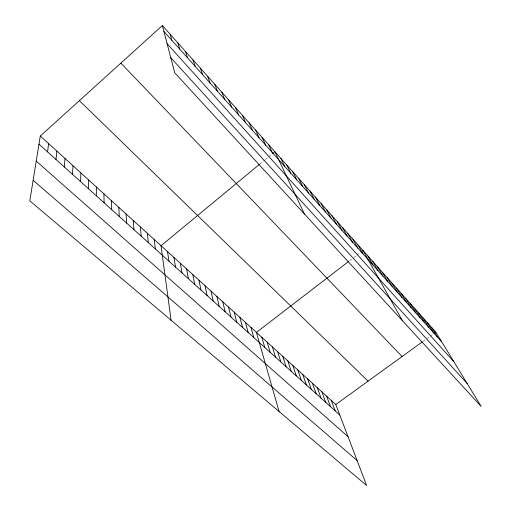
<?xml version="1.0" encoding="UTF-8"?>
<svg xmlns="http://www.w3.org/2000/svg" width="511" height="511" viewBox="0 0 511 511"><rect width="100%" height="100%" fill="white"/><g stroke="black" fill="none" stroke-linecap="round" stroke-linejoin="round"><path stroke-width="0.38" stroke-dasharray="2.56 1.92" d="M259.888 164.025L264.666 160.077M265.26 159.585L268.249 157.113M268.85 156.621L271.852 154.143M349.658 260.693L353.273 257.908M353.88 257.448L355.688 256.056M356.902 255.123L360.536 252.325M422.821 341.508L426.519 338.831M427.139 338.391L428.985 337.049M430.224 336.155L433.315 333.913"/><path stroke-width="0.77" d="M96.355 195.828L96.387 187M88.505 188.757L88.71 180.025M80.546 181.59L80.923 172.948M72.473 174.321L73.022 165.775M64.277 166.944L65.012 158.499M55.967 159.464L56.887 151.115M47.536 151.869L48.647 143.629M40.286 136.035L29.817 200.855L366.585 485.45L335.81 404.501L40.286 136.035L162.377 25.55L435.794 332.124L481.183 406.449L174.705 72.754L162.377 25.55M259.294 164.516L161.022 245.721L171.089 320.244M272.446 153.645L274.848 151.658L304.441 214.007M348.451 261.619L256.42 332.38L279.07 411.496M361.143 251.859L362.963 250.46L402.457 320.729M335.81 404.501L422.207 341.955M433.935 333.466L435.794 332.124M33.138 180.294L357.125 460.558M36.236 161.106L348.042 436.681M38.977 144.159L339.821 415.053M79.377 100.661L368.073 381.142M120.871 63.115L402.055 356.544M170.776 57.692L467.182 383.525M167.123 43.716L453.787 361.59M163.91 31.42L441.683 341.776M431.61 327.436L437.467 337.062M427.388 322.697L433.2 332.291M423.114 317.906L428.882 327.468M418.796 313.064L424.52 322.594M414.427 308.165L420.106 317.663M410.007 303.215L415.641 312.675M405.542 298.207L411.125 307.635M401.026 293.142L406.558 302.531M396.459 288.019L401.94 297.37M391.841 282.839L397.264 292.145M387.166 277.601L392.537 286.863M382.439 272.299L387.753 281.516M377.655 266.934L382.911 276.106M372.813 261.511L378.012 270.632M367.914 256.017L373.049 265.094M357.949 244.839L362.957 253.807M352.871 239.148L357.815 248.065M347.742 233.393L352.609 242.246M342.542 227.561L347.339 236.363M337.279 221.665L342 230.404M331.952 215.693L336.602 224.367M326.561 209.644L331.128 218.254M321.1 203.525L325.59 212.065M315.574 197.329L319.975 205.792M309.979 191.05L314.297 199.443M304.307 184.695L308.535 193.011M298.565 178.256L302.704 186.496M292.752 171.734L296.795 179.891M286.863 165.13L290.81 173.203M280.897 158.442L284.742 166.426M268.537 144.581L272.178 152.387M262.137 137.408L265.663 145.111M255.653 130.139L259.064 137.734M249.074 122.761L252.364 130.254M242.406 115.282L245.574 122.666M235.641 107.7L238.688 114.969M228.781 100.009L231.694 107.157M221.825 92.21L224.604 99.236M214.767 84.296L217.411 91.194M331.237 400.349L335.197 410.889M326.618 396.153L330.521 406.679M207.613 76.267L210.104 83.038M321.956 391.918L325.794 402.425M317.235 387.632L321.017 398.12M312.47 383.301L316.188 393.77M200.344 68.123L202.695 74.753M307.648 378.919L311.301 389.376M302.78 374.493L306.364 384.93M192.979 59.857L195.17 66.347M297.849 370.021L301.375 380.433M292.873 365.499L296.329 375.892M287.84 360.926L291.219 371.293M185.499 51.47L187.531 57.813M282.749 356.301L286.058 366.643M277.601 351.619L280.839 361.941M272.395 346.892L275.557 357.189M177.905 42.962L179.783 49.152M267.132 342.108L270.21 352.379M261.804 337.273L264.807 347.512M170.201 34.32L171.907 40.356M250.971 327.43L253.814 337.605M245.465 322.428L248.212 332.565M239.889 317.363L242.553 327.468M234.249 312.24L236.823 322.307M228.538 307.054L231.023 317.088M222.77 301.809L225.153 311.799M216.926 296.501L219.213 306.453M211.011 291.129L213.196 301.036M205.026 285.694L207.108 295.556M198.971 280.194L200.951 290.005M192.839 274.624L194.71 284.391M186.63 268.984L188.393 278.699M180.351 263.274L181.993 272.938M173.989 257.499L175.516 267.106M167.544 251.642L168.956 261.198M154.22 239.538L155.37 248.966M147.321 233.272L148.337 242.636M140.333 226.922L141.215 236.223M133.256 220.49L133.991 229.714M126.076 213.975L126.671 223.122M118.808 207.37L119.248 216.44M111.436 200.67L111.724 209.663M103.963 193.88L104.091 202.797"/></g></svg>
